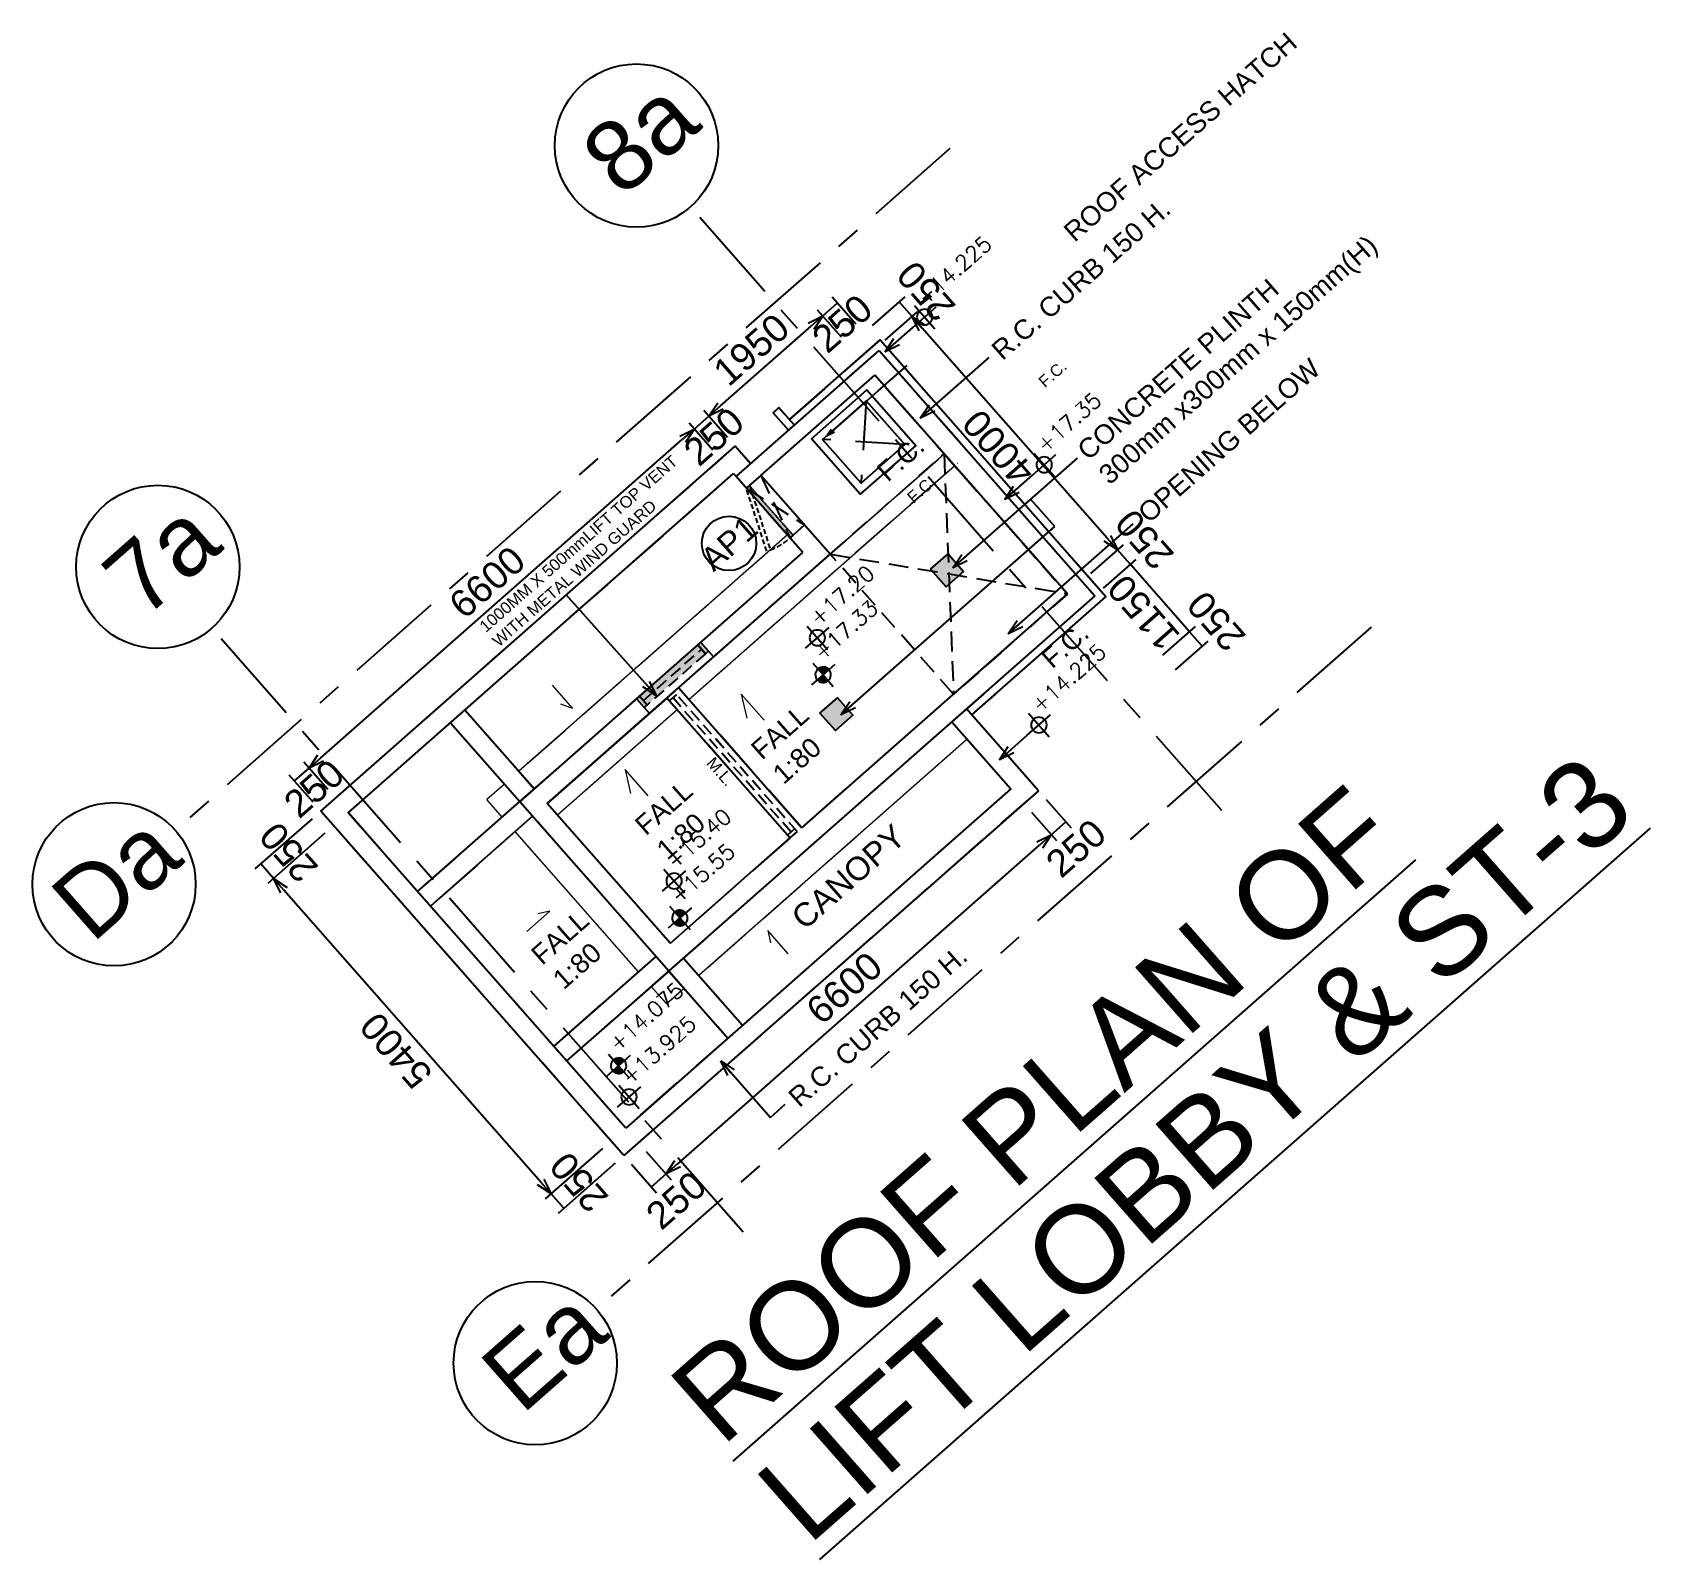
# Model space of a CAD drawing. Header units: millimetres. Extents: x 832728086 to 834530684, y 817551485 to 818349469.
# Drawn here: x 834469758 to 834490569, y 817827771 to 817847405 of the extents above; entities that cross this region are included whole.
import ezdxf
from ezdxf.enums import TextEntityAlignment as Align

# ---------------------------------------------------------------- set-up
doc = ezdxf.new("R2010")
doc.units = ezdxf.units.MM
doc.header["$LTSCALE"] = 100
for name, pattern in [('3B50A-DLN-ARC-DWG-1004-P00-LRXX$0$Hidden', [9.525, 6.35, -3.175]), ('Grid Line', [22.225, 12.7, -3.175, 3.175, -3.175]), ('Hidden', [9.525, 6.35, -3.175]), ('HIDDENX2', [19.05, 12.7, -6.35])]:
    doc.linetypes.add(name, pattern=pattern)
for name, color, linetype in [('+C-118', 118, 'Continuous'), ('+C-160', 160, 'Hidden'), ('+C-201', 201, 'Continuous'), ('3B50A-DLN-ARC-DWG-1004-P00-LRXX$0$DLN030_1', 1, 'Continuous'), ('3B50A-DLN-ARC-DWG-1004-P00-LRXX$0$DLN040__', 7, 'Continuous'), ('3B50A-DLN-ARC-DWG-1004-P00-LRXX$0$DLN375__TRAP DOOR', 4, 'Continuous'), ('DLN020__', 6, 'Continuous'), ('DLN030_2', 1, 'Continuous'), ('DLN0401_', 7, 'Continuous'), ('DLN040__', 7, 'Continuous'), ('DLN051__', 7, 'Continuous'), ('DLN220__', 7, 'Continuous'), ('DLN370__', 7, 'Continuous'), ('DLN410__', 6, 'Continuous'), ('DLN640__', 2, 'Continuous'), ('LEVEL', 7, 'Continuous')]:
    doc.layers.add(name, color=color, linetype=linetype)
doc.layers.add('I-WALL', color=7, linetype='Continuous', lineweight=9)
doc.styles.add('3B50A-DLN-ARC-DWG-1004-P00-LRXX$0$Standard', font='swiss.ttf')
doc.styles.add('3B50A-DLN-ARC-DWG-1004-P00-LRXX$0$Swis721tBT', font='swissl.ttf')
doc.styles.add('romans', font='romans.shx')
doc.styles.get("Standard").update_dxf_attribs({"font": 'swiss.ttf'})
doc.styles.add('Swis721tBT', font='swissl.ttf')
doc.dimstyles.new('3B50A-DLN-ARC-DWG-1004-P00-LRXX$0$INTDIM', dxfattribs={"dimtxt": 200, "dimasz": 125, "dimexe": 100, "dimexo": 150, "dimgap": 80, "dimtad": 1, "dimdec": 0, "dimzin": 9, "dimdsep": 46, "dimtxsty": '3B50A-DLN-ARC-DWG-1004-P00-LRXX$0$Swis721tBT', "dimblk": '3B50A-DLN-ARC-DWG-1004-P00-LRXX$0$_Open30', "dimcen": -125, "dimclrd": 256, "dimclre": 256, "dimclrt": 2, "dimaunit": 1, "dimadec": 1, "dimazin": 0, "dimtfac": 0.444444, "dimtdec": 0, "dimtix": 1, "dimtmove": 2, "dimatfit": 3, "dimldrblk": '3B50A-DLN-ARC-DWG-1004-P00-LRXX$0$_Open30', "dimfxl": 0, "dimtolj": 1, "dimlwd": -1, "dimlwe": -1, "dimarcsym": 0})
doc.dimstyles.new('INTDIM', dxfattribs={"dimtxt": 200, "dimasz": 125, "dimexe": 100, "dimexo": 150, "dimgap": 80, "dimtad": 1, "dimdec": 0, "dimzin": 9, "dimdsep": 46, "dimtxsty": 'Swis721tBT', "dimblk": 'OPEN30', "dimcen": -125, "dimclrd": 256, "dimclre": 256, "dimclrt": 2, "dimaunit": 1, "dimadec": 1, "dimazin": 0, "dimtfac": 0.444444, "dimtdec": 0, "dimtix": 1, "dimtmove": 2, "dimatfit": 3, "dimldrblk": 'OPEN30', "dimfxl": 0, "dimtolj": 1, "dimlwd": -1, "dimlwe": -1, "dimarcsym": 0})
doc.dimstyles.new('INTDIM350', dxfattribs={"dimtxt": 350, "dimasz": 200, "dimexe": 100, "dimexo": 150, "dimgap": 100, "dimtad": 1, "dimdec": 0, "dimzin": 9, "dimdsep": 46, "dimtxsty": 'Swis721tBT', "dimblk": 'OPEN30', "dimcen": -125, "dimclrd": 256, "dimclre": 256, "dimclrt": 2, "dimaunit": 1, "dimadec": 1, "dimazin": 0, "dimtfac": 0.444444, "dimtdec": 0, "dimtix": 1, "dimtmove": 2, "dimatfit": 3, "dimldrblk": 'OPEN30', "dimfxl": 0, "dimtolj": 1, "dimlwd": -1, "dimlwe": -1, "dimarcsym": 0})

# ---------------------------------------------------------------- blocks, each defined once
blk = doc.blocks.new('_Open30')
at = {"color": 0, "linetype": 'ByBlock', "lineweight": -2}
for p, q in [((-1, 0.27), (0, 0)), ((0, 0), (-1, -0.27)), ((0, 0), (-1, 0))]:
    blk.add_line(p, q, dxfattribs=at)
blk = doc.blocks.new('*D44')
at = {"layer": 'Defpoints', "color": 0}
for p in [(834484639, 817839700), (834484182, 817839298), (834484347, 817839110)]:
    blk.add_point(p, dxfattribs=at)
at = {"layer": 'DLN030_2', "linetype": 'Continuous'}
for p, q in [((834484294, 817839397), (834484714, 817839766)), ((834484804, 817839512), (834484639, 817839700)), ((834484460, 817839209), (834484879, 817839578))]:
    blk.add_line(p, q, dxfattribs=at)
at = {"layer": 'DLN030_2', "color": 2, "insert": (834484983, 817839836), "char_height": 350, "attachment_point": 5, "rotation": 131.3502, "style": 'Swis721tBT'}
blk.add_mtext('\\A1;250', dxfattribs=at)
blk = doc.blocks.new('*D45')
at = {"layer": 'Defpoints', "color": 0}
for p in [(834483879, 817840563), (834483422, 817840161), (834484182, 817839298)]:
    blk.add_point(p, dxfattribs=at)
at = {"layer": 'DLN030_2', "linetype": 'Continuous'}
for p, q in [((834483535, 817840260), (834483954, 817840629)), ((834484639, 817839700), (834483879, 817840563)), ((834484294, 817839397), (834484714, 817839766))]:
    blk.add_line(p, q, dxfattribs=at)
at = {"layer": 'DLN030_2', "color": 2, "insert": (834484049, 817839946), "char_height": 350, "attachment_point": 5, "rotation": 131.3502, "style": 'Swis721tBT'}
blk.add_mtext('\\A1;1150', dxfattribs=at)
blk = doc.blocks.new('*D46')
at = {"layer": 'Defpoints', "color": 0}
for p in [(834483714, 817840751), (834483257, 817840349), (834483422, 817840161)]:
    blk.add_point(p, dxfattribs=at)
at = {"layer": 'DLN030_2', "linetype": 'Continuous'}
for p, q in [((834483370, 817840448), (834483789, 817840817)), ((834483879, 817840563), (834483714, 817840751)), ((834483535, 817840260), (834483954, 817840629))]:
    blk.add_line(p, q, dxfattribs=at)
at = {"layer": 'DLN030_2', "color": 2, "insert": (834484059, 817840887), "char_height": 350, "attachment_point": 5, "rotation": 131.3502, "style": 'Swis721tBT'}
blk.add_mtext('\\A1;250', dxfattribs=at)
blk = doc.blocks.new('*D47')
at = {"layer": 'Defpoints', "color": 0}
for p in [(834481071, 817843753), (834480614, 817843351), (834483257, 817840349)]:
    blk.add_point(p, dxfattribs=at)
at = {"layer": 'DLN030_2', "linetype": 'Continuous'}
for p, q in [((834480727, 817843450), (834481146, 817843819)), ((834483582, 817840901), (834481203, 817843603)), ((834483370, 817840448), (834483789, 817840817))]:
    blk.add_line(p, q, dxfattribs=at)
at = {"layer": 'DLN030_2', "xscale": 200, "yscale": 200, "zscale": 200}
for p, rotation in [((834481071, 817843753), 131.3501958279957), ((834483714, 817840751), 311.3501958279957)]:
    blk.add_blockref('_Open30', p, dxfattribs=dict(at, rotation=rotation))
at = {"layer": 'DLN030_2', "color": 2, "insert": (834482182, 817842067), "char_height": 350, "attachment_point": 5, "rotation": 131.3502, "style": 'Swis721tBT'}
blk.add_mtext('\\A1;4000', dxfattribs=at)
blk = doc.blocks.new('*D48')
at = {"layer": 'Defpoints', "color": 0}
for p in [(834480906, 817843941), (834480449, 817843539), (834480614, 817843351)]:
    blk.add_point(p, dxfattribs=at)
at = {"layer": 'DLN030_2', "linetype": 'Continuous'}
for p, q in [((834480562, 817843638), (834480981, 817844007)), ((834480727, 817843450), (834481146, 817843819)), ((834481071, 817843753), (834480906, 817843941))]:
    blk.add_line(p, q, dxfattribs=at)
at = {"layer": 'DLN030_2', "color": 2, "insert": (834481251, 817844078), "char_height": 350, "attachment_point": 5, "rotation": 131.3502, "style": 'Swis721tBT'}
blk.add_mtext('\\A1;250', dxfattribs=at)
blk = doc.blocks.new('*D49')
at = {"layer": 'Defpoints', "color": 0}
for p in [(834473316, 817837946), (834473655, 817837560), (834473468, 817837395)]:
    blk.add_point(p, dxfattribs=at)
at = {"layer": 'DLN030_2', "linetype": 'Continuous'}
for p, q in [((834473556, 817837673), (834473250, 817838021)), ((834473369, 817837507), (834473062, 817837856)), ((834473128, 817837781), (834473316, 817837946))]:
    blk.add_line(p, q, dxfattribs=at)
at = {"layer": 'DLN030_2', "color": 2, "insert": (834473381, 817837683), "char_height": 350, "attachment_point": 5, "rotation": 41.3502, "style": 'Swis721tBT'}
blk.add_mtext('\\A1;250', dxfattribs=at)
blk = doc.blocks.new('*D50')
at = {"layer": 'Defpoints', "color": 0}
for p in [(834478270, 817842306), (834478610, 817841920), (834473655, 817837560)]:
    blk.add_point(p, dxfattribs=at)
at = {"layer": 'DLN030_2', "linetype": 'Continuous'}
for p, q in [((834478511, 817842033), (834478204, 817842381)), ((834473466, 817838078), (834478120, 817842174)), ((834473556, 817837673), (834473250, 817838021))]:
    blk.add_line(p, q, dxfattribs=at)
at = {"layer": 'DLN030_2', "xscale": 200, "yscale": 200, "zscale": 200}
for p, rotation in [((834478270, 817842306), 41.35019582799569), ((834473316, 817837946), 221.3501958279957)]:
    blk.add_blockref('_Open30', p, dxfattribs=dict(at, rotation=rotation))
at = {"layer": 'DLN030_2', "color": 2, "insert": (834475608, 817840336), "char_height": 350, "attachment_point": 5, "rotation": 41.3502, "style": 'Swis721tBT'}
blk.add_mtext('\\A1;6600', dxfattribs=at)
blk = doc.blocks.new('*D51')
at = {"layer": 'Defpoints', "color": 0}
for p in [(834478458, 817842471), (834478798, 817842085), (834478610, 817841920)]:
    blk.add_point(p, dxfattribs=at)
at = {"layer": 'DLN030_2', "linetype": 'Continuous'}
for p, q in [((834478699, 817842198), (834478392, 817842546)), ((834478511, 817842033), (834478204, 817842381)), ((834478270, 817842306), (834478458, 817842471))]:
    blk.add_line(p, q, dxfattribs=at)
at = {"layer": 'DLN030_2', "color": 2, "insert": (834478523, 817842209), "char_height": 350, "attachment_point": 5, "rotation": 41.3502, "style": 'Swis721tBT'}
blk.add_mtext('\\A1;250', dxfattribs=at)
blk = doc.blocks.new('*D52')
at = {"layer": 'Defpoints', "color": 0}
for p in [(834479922, 817843760), (834480261, 817843374), (834478798, 817842085)]:
    blk.add_point(p, dxfattribs=at)
at = {"layer": 'DLN030_2', "linetype": 'Continuous'}
for p, q in [((834480162, 817843486), (834479856, 817843835)), ((834478608, 817842603), (834479772, 817843627)), ((834478699, 817842198), (834478392, 817842546))]:
    blk.add_line(p, q, dxfattribs=at)
at = {"layer": 'DLN030_2', "xscale": 200, "yscale": 200, "zscale": 200}
for p, rotation in [((834479922, 817843760), 41.35019582799569), ((834478458, 817842471), 221.3501958279957)]:
    blk.add_blockref('_Open30', p, dxfattribs=dict(at, rotation=rotation))
at = {"layer": 'DLN030_2', "color": 2, "insert": (834479005, 817843326), "char_height": 350, "attachment_point": 5, "rotation": 41.3502, "style": 'Swis721tBT'}
blk.add_mtext('\\A1;1950', dxfattribs=at)
blk = doc.blocks.new('*D53')
at = {"layer": 'Defpoints', "color": 0}
for p in [(834480110, 817843925), (834480449, 817843539), (834480261, 817843374)]:
    blk.add_point(p, dxfattribs=at)
at = {"layer": 'DLN030_2', "linetype": 'Continuous'}
for p, q in [((834480162, 817843486), (834479856, 817843835)), ((834479922, 817843760), (834480110, 817843925)), ((834480350, 817843652), (834480044, 817844000))]:
    blk.add_line(p, q, dxfattribs=at)
at = {"layer": 'DLN030_2', "color": 2, "insert": (834480174, 817843662), "char_height": 350, "attachment_point": 5, "rotation": 41.3502, "style": 'Swis721tBT'}
blk.add_mtext('\\A1;250', dxfattribs=at)
blk = doc.blocks.new('*D54')
at = {"layer": 'Defpoints', "color": 0}
for p in [(834477201, 817833153), (834477366, 817832966), (834476429, 817832474)]:
    blk.add_point(p, dxfattribs=at)
at = {"layer": 'DLN030_2', "linetype": 'Continuous'}
for p, q in [((834477088, 817833054), (834476354, 817832408)), ((834477253, 817832867), (834476519, 817832221)), ((834476594, 817832287), (834476429, 817832474))]:
    blk.add_line(p, q, dxfattribs=at)
at = {"layer": 'DLN030_2', "color": 2, "insert": (834476787, 817832623), "char_height": 350, "attachment_point": 5, "rotation": 131.3502, "style": 'Swis721tBT'}
blk.add_mtext('\\A1;250', dxfattribs=at)
blk = doc.blocks.new('*D55')
at = {"layer": 'Defpoints', "color": 0}
for p in [(834473633, 817837207), (834472861, 817836528), (834477201, 817833153)]:
    blk.add_point(p, dxfattribs=at)
at = {"layer": 'DLN030_2', "linetype": 'Continuous'}
for p, q in [((834473520, 817837108), (834472786, 817836462)), ((834476297, 817832624), (834472993, 817836378)), ((834477088, 817833054), (834476354, 817832408))]:
    blk.add_line(p, q, dxfattribs=at)
at = {"layer": 'DLN030_2', "xscale": 200, "yscale": 200, "zscale": 200}
for p, rotation in [((834472861, 817836528), 131.3501958279957), ((834476429, 817832474), 311.3501958279957)]:
    blk.add_blockref('_Open30', p, dxfattribs=dict(at, rotation=rotation))
at = {"layer": 'DLN030_2', "color": 2, "insert": (834474435, 817834316), "char_height": 350, "attachment_point": 5, "rotation": 131.3502, "style": 'Swis721tBT'}
blk.add_mtext('\\A1;5400', dxfattribs=at)
blk = doc.blocks.new('*D56')
at = {"layer": 'Defpoints', "color": 0}
for p in [(834473468, 817837395), (834473633, 817837207), (834472696, 817836716)]:
    blk.add_point(p, dxfattribs=at)
at = {"layer": 'DLN030_2', "linetype": 'Continuous'}
for p, q in [((834473355, 817837296), (834472621, 817836650)), ((834473520, 817837108), (834472786, 817836462)), ((834472861, 817836528), (834472696, 817836716))]:
    blk.add_line(p, q, dxfattribs=at)
at = {"layer": 'DLN030_2', "color": 2, "insert": (834473054, 817836864), "char_height": 350, "attachment_point": 5, "rotation": 131.3502, "style": 'Swis721tBT'}
blk.add_mtext('\\A1;250', dxfattribs=at)
blk = doc.blocks.new('*D57')
at = {"layer": 'Defpoints', "color": 0}
for p in [(834477553, 817833131), (834477366, 817832966), (834477907, 817832729)]:
    blk.add_point(p, dxfattribs=at)
at = {"layer": 'DLN030_2', "linetype": 'Continuous'}
for p, q in [((834477652, 817833018), (834477973, 817832654)), ((834477465, 817832853), (834477786, 817832488)), ((834477720, 817832564), (834477907, 817832729))]:
    blk.add_line(p, q, dxfattribs=at)
at = {"layer": 'DLN030_2', "color": 2, "insert": (834478038, 817832391), "char_height": 350, "attachment_point": 5, "rotation": 41.3502, "style": 'Swis721tBT'}
blk.add_mtext('\\A1;250', dxfattribs=at)
blk = doc.blocks.new('*D58')
at = {"layer": 'Defpoints', "color": 0}
for p in [(834482508, 817837491), (834482862, 817837089), (834477553, 817833131)]:
    blk.add_point(p, dxfattribs=at)
at = {"layer": 'DLN030_2', "linetype": 'Continuous'}
for p, q in [((834482607, 817837379), (834482928, 817837014)), ((834478058, 817832861), (834482712, 817836957)), ((834477652, 817833018), (834477973, 817832654))]:
    blk.add_line(p, q, dxfattribs=at)
at = {"layer": 'DLN030_2', "xscale": 200, "yscale": 200, "zscale": 200}
for p, rotation in [((834482862, 817837089), 41.35019582799569), ((834477907, 817832729), 221.3501958279957)]:
    blk.add_blockref('_Open30', p, dxfattribs=dict(at, rotation=rotation))
at = {"layer": 'DLN030_2', "color": 2, "insert": (834480200, 817835119), "char_height": 350, "attachment_point": 5, "rotation": 41.3502, "style": 'Swis721tBT'}
blk.add_mtext('\\A1;6600', dxfattribs=at)
blk = doc.blocks.new('*D59')
at = {"layer": 'Defpoints', "color": 0}
for p in [(834482696, 817837656), (834482508, 817837491), (834483050, 817837254)]:
    blk.add_point(p, dxfattribs=at)
at = {"layer": 'DLN030_2', "linetype": 'Continuous'}
for p, q in [((834482607, 817837379), (834482928, 817837014)), ((834482795, 817837544), (834483116, 817837179)), ((834482862, 817837089), (834483050, 817837254))]:
    blk.add_line(p, q, dxfattribs=at)
at = {"layer": 'DLN030_2', "color": 2, "insert": (834483180, 817836916), "char_height": 350, "attachment_point": 5, "rotation": 41.3502, "style": 'Swis721tBT'}
blk.add_mtext('\\A1;250', dxfattribs=at)
blk = doc.blocks.new('ELEX')
at = {"layer": 'LEVEL'}
for p, q in [((0.5, 0), (-0.5, 0)), ((0, 0.5), (0, -0.5))]:
    blk.add_line(p, q, dxfattribs=at)
blk.add_circle((0, 0), 0.25, dxfattribs=at)
at = {"layer": 'LEVEL', "style": 'romans'}
blk.add_attdef('ELEX', (0.257, 0.354), '', height=0.5, dxfattribs=at)
blk = doc.blocks.new('*X5')
at = {"color": 0}
for p, q in [((45956, 42700), (46156, 42700)), ((45956, 42694), (46156, 42694)), ((45957, 42688), (46156, 42688)), ((45957, 42681), (46156, 42681)), ((45958, 42675), (46156, 42675)), ((45959, 42669), (46156, 42669)), ((45960, 42662), (46156, 42662)), ((45962, 42656), (46156, 42656)), ((45964, 42650), (46156, 42650)), ((45965, 42644), (46156, 42644)), ((45968, 42638), (46156, 42638)), ((45970, 42631), (46156, 42631)), ((45973, 42625), (46156, 42625)), ((45975, 42619), (46156, 42619)), ((45978, 42612), (46156, 42612)), ((45982, 42606), (46156, 42606)), ((45986, 42600), (46156, 42600)), ((45990, 42594), (46156, 42594)), ((45994, 42588), (46156, 42588)), ((45999, 42581), (46156, 42581)), ((46004, 42575), (46156, 42575)), ((46009, 42569), (46156, 42569)), ((46015, 42562), (46156, 42562)), ((46022, 42556), (46156, 42556)), ((46029, 42550), (46156, 42550)), ((46037, 42544), (46156, 42544)), ((46047, 42538), (46156, 42538)), ((46057, 42531), (46156, 42531)), ((46069, 42525), (46156, 42525)), ((46083, 42519), (46156, 42519)), ((46102, 42512), (46156, 42512)), ((46133, 42506), (46156, 42506))]:
    blk.add_line(p, q, dxfattribs=at)
blk = doc.blocks.new('*X4')
at = {"color": 0}
for p, q in [((46156, 42900), (46200, 42900)), ((46156, 42894), (46222, 42894)), ((46156, 42888), (46238, 42888)), ((46156, 42881), (46250, 42881)), ((46156, 42875), (46261, 42875)), ((46156, 42869), (46271, 42869)), ((46156, 42862), (46279, 42862)), ((46156, 42856), (46287, 42856)), ((46156, 42850), (46294, 42850)), ((46156, 42844), (46300, 42844)), ((46156, 42838), (46306, 42838)), ((46156, 42831), (46311, 42831)), ((46156, 42825), (46316, 42825)), ((46156, 42819), (46320, 42819)), ((46156, 42812), (46324, 42812)), ((46156, 42806), (46328, 42806)), ((46156, 42800), (46332, 42800)), ((46156, 42794), (46335, 42794)), ((46156, 42788), (46338, 42788)), ((46156, 42781), (46341, 42781)), ((46156, 42775), (46343, 42775)), ((46156, 42769), (46345, 42769)), ((46156, 42762), (46347, 42762)), ((46156, 42756), (46349, 42756)), ((46156, 42750), (46351, 42750)), ((46156, 42744), (46352, 42744)), ((46156, 42738), (46353, 42738)), ((46156, 42731), (46354, 42731)), ((46156, 42725), (46355, 42725)), ((46156, 42719), (46355, 42719)), ((46156, 42712), (46356, 42712)), ((46156, 42706), (46356, 42706))]:
    blk.add_line(p, q, dxfattribs=at)
blk = doc.blocks.new('ELFIN')
at = {"layer": 'LEVEL'}
for p, q in [((0, 0), (-0.5, 0)), ((0, 0.5), (0, 0)), ((0, 0), (0, -0.5)), ((0.5, 0), (0, 0))]:
    blk.add_line(p, q, dxfattribs=at)
for start, end in [(90, 180), (180, 270), (0, 90), (270, 0)]:
    blk.add_arc((0, 0), 0.25, start, end, dxfattribs=at)
at = {"layer": 'LEVEL', "xscale": 0.00125, "yscale": 0.00125, "zscale": 0.00125}
for name in ['*X4', '*X5']:
    blk.add_blockref(name, (-57.695, -53.381), dxfattribs=at)
at = {"layer": 'LEVEL', "style": 'romans'}
blk.add_attdef('ELFIN', (0.254, 0.347), '', height=0.5, dxfattribs=at)
blk = doc.blocks.new('A$C178964A3')
at = {"layer": '+C-160', "linetype": 'Hidden'}
for p, q in [((15256, -13263), (14091, -14288)), ((15244, -13401), (18019, -16554)), ((17661, -16526), (15187, -13718)), ((13881, -14201), (13956, -14135)), ((14155, -14360), (13956, -14135)), ((14080, -14426), (13881, -14201)), ((13592, -14855), (13394, -14630)), ((8417, -19343), (13372, -14983)), ((13372, -14983), (13405, -15020)), ((14264, -15996), (13405, -15020)), ((14615, -16019), (13723, -15006)), ((10623, -19200), (14264, -15996)), ((10976, -19223), (14616, -16019)), ((12665, -17736), (14615, -16019)), ((17853, -16367), (17853, -16367)), ((17887, -16404), (17887, -16404)), ((18019, -16554), (12538, -21377)), ((17664, -16529), (14248, -19535)), ((17831, -16719), (17831, -16720)), ((17869, -16686), (17869, -16687)), ((12515, -17869), (10976, -19223)), ((14098, -19667), (12515, -17869)), ((14248, -19535), (12665, -17736)), ((9918, -18022), (10810, -19035)), ((17292, -19059), (16367, -18008)), ((9731, -18187), (10623, -19200)), ((16180, -18173), (16939, -19037)), ((17292, -19059), (11962, -23750)), ((16939, -19037), (11985, -23397)), ((11962, -23750), (8065, -19321)), ((11985, -23397), (8417, -19343)), ((9309, -20356), (10623, -19200)), ((12539, -21377), (10623, -19200)), ((12539, -21377), (10623, -19200)), ((12561, -21025), (10976, -19223)), ((10788, -19388), (9474, -20544)), ((14098, -19667), (12559, -21022)), ((12373, -21189), (11060, -22346)), ((12726, -21212), (13486, -22075)), ((12539, -21377), (11225, -22534)), ((12406, -21227), (12406, -21227)), ((12539, -21377), (13298, -22240))]:
    blk.add_line(p, q, dxfattribs=at)
at = {"layer": '+C-160', "color": 8, "linetype": 'Hidden', "lineweight": 0}
for p, q in [((12664, -17736), (16080, -14731)), ((16118, -14697), (16118, -14697)), ((12797, -17886), (16212, -14881)), ((16250, -14847), (16250, -14847)), ((14065, -15771), (10612, -18810)), ((12647, -18019), (11108, -19373)), ((16377, -18398), (12924, -21437)), ((10425, -18975), (10200, -19173)), ((10397, -19398), (10200, -19173)), ((12148, -21388), (10563, -19586)), ((12512, -21800), (12314, -21576)), ((12737, -21602), (12512, -21800))]:
    blk.add_line(p, q, dxfattribs=at)
at = {"layer": '+C-160', "linetype": 'Hidden', "ltscale": 0.25}
for p, q in [((12515, -17869), (12608, -17787)), ((12548, -17906), (12641, -17824)), ((14111, -19589), (12594, -17866)), ((14191, -19586), (12608, -17787)), ((14159, -19547), (14065, -19630)), ((14191, -19586), (14098, -19667))]:
    blk.add_line(p, q, dxfattribs=at)
at = {"layer": '+C-160', "linetype": 'Hidden'}
for points in [[(15256, -13263), (18160, -16563), (16433, -18083)], [(13405, -15020), (15244, -13401)], [(13724, -15007), (15187, -13718)], [(15376, -13552), (15376, -13551)], [(15409, -13589), (15409, -13589)], [(8065, -19321), (13394, -14630)]]:
    blk.add_lwpolyline(points, dxfattribs=at)
blk = doc.blocks.new('3B50A-DLN-ARC-DWG-1004-P00-LRXX$0$_Open30')
at = {"color": 0, "linetype": 'ByBlock', "lineweight": -2}
for p, q in [((-1, 0.27), (0, 0)), ((0, 0), (-1, -0.27)), ((0, 0), (-1, 0))]:
    blk.add_line(p, q, dxfattribs=at)

msp = doc.modelspace()

# ---------------------------------------------------------------- hatches: boundary and pattern name
at = {"layer": '+C-118', "ltscale": 5}
h = msp.add_hatch(color=256, dxfattribs=at)
h.dxf.hatch_style = 1
h.paths.add_polyline_path([(834481309.9292, 817840502.3329), (834481535.4503, 817840700.1718), (834481733.2892, 817840474.6507), (834481507.7681, 817840276.8118)])
h.paths.add_polyline_path([(834479887.0437, 817838653.5774), (834480112.5648, 817838851.4163), (834480310.4037, 817838625.8952), (834480084.8826, 817838428.0563)])
at = {"layer": '+C-201', "ltscale": 5}
h = msp.add_hatch(color=256, dxfattribs=at)
h.dxf.hatch_style = 1
h.paths.add_polyline_path([(834477527.4858, 817838836.6233), (834478353.1905, 817839563.4051), (834478452.2982, 817839450.8072), (834477626.5937, 817838724.0257)])
h.paths.add_polyline_path([(834478977.3281, 817841578.6676), (834479539.2685, 817840940.3209), (834479501.7753, 817840907.2412), (834478939.806, 817841545.5709)])
h = msp.add_hatch(color=256, dxfattribs=at)
h.dxf.hatch_style = 1
h.paths.add_polyline_path([(834478977.3607, 817841578.6306), (834478939.806, 817841545.5709), (834479501.7753, 817840907.2412), (834479539.2685, 817840940.3209)])

# ---------------------------------------------------------------- linework, layer by layer
at = {"layer": '3B50A-DLN-ARC-DWG-1004-P00-LRXX$0$DLN375__TRAP DOOR', "linetype": '3B50A-DLN-ARC-DWG-1004-P00-LRXX$0$Hidden'}
for p, q in [((834480482.0066, 817842667.9025), (834480414.487, 817841609.3936)), ((834480977.5013, 817842104.8883), (834479918.9923, 817842172.4078))]:
    msp.add_line(p, q, dxfattribs=at)
at = {"layer": '3B50A-DLN-ARC-DWG-1004-P00-LRXX$0$DLN375__TRAP DOOR'}
for points in [[(834479777.8578, 817842181.4105), (834480491.0092, 817842809.0371), (834481118.6358, 817842095.8857), (834480405.4844, 817841468.2591)], [(834479918.9923, 817842172.4078), (834480482.0066, 817842667.9025), (834480977.5013, 817842104.8883), (834480414.487, 817841609.3936)]]:
    msp.add_lwpolyline(points, close=True, dxfattribs=at)
at = {"layer": 'DLN020__', "linetype": 'Grid Line'}
for p, q in [((834481557.1179, 817845912.7422), (834471596.4804, 817837146.6351)), ((834485052.7994, 817837399.7985), (834478221.7641, 817845161.6779)), ((834478897.1772, 817831982.3899), (834472066.1419, 817839744.2694)), ((834486974.5265, 817839757.12), (834477013.889, 817830991.0129))]:
    msp.add_line(p, q, dxfattribs=at)
at = {"layer": 'DLN020__', "linetype": 'Continuous'}
for centre in [(834477528.0715, 817845949.8979), (834471372.4493, 817840532.4893), (834470808.2605, 817836452.9425), (834476225.6691, 817830297.3204)]:
    msp.add_circle(centre, 1050, dxfattribs=at)
at = {"layer": 'DLN0401_', "color": 1}
msp.add_line((834482905.9683, 817841050.8863), (834482597.1921, 817841401.7386), dxfattribs=at)
at = {"layer": 'DLN0401_', "color": 0}
msp.add_circle((834478717.0345, 817840835.1792, 0.0703), 350, dxfattribs=at)
at = {"layer": 'DLN220__', "color": 4, "linetype": 'HIDDENX2', "ltscale": 0.2}
for p, q in [((834481483.8597, 817841985.3985), (834481605.3417, 817838895.6257, 0.0216)), ((834479126.4337, 817841709.9091), (834478939.796, 817841545.6322)), ((834478939.796, 817841545.6322), (834479688.9291, 817841072.3639)), ((834479125.5103, 817841709.0963), (834479501.7341, 817840907.2049)), ((834479501.7341, 817840907.2049), (834479688.9291, 817841072.3639)), ((834480019.3796, 817840697.4629, -0.0216), (834483063.8638, 817840190.3362))]:
    msp.add_line(p, q, dxfattribs=at)
at = {"layer": 'DLN220__', "color": 4, "linetype": 'HIDDENX2', "ltscale": 0.2, "elevation": 0.0216}
msp.add_lwpolyline([(834480019.9205, 817840696.8481), (834481483.8596, 817841985.4014), (834483069.2808, 817840184.1791), (834481605.3417, 817838895.6257)], close=True, dxfattribs=at)
at = {"layer": 'DLN370__'}
for p, q in [((834480647.0761, 817843313.9867), (834483422.2707, 817840161.0742)), ((834483064.0481, 817840189.7036), (834480590.6822, 817842997.9062)), ((834478995.6014, 817841860.5647), (834478797.4854, 817842085.6523)), ((834473820.85, 817837372.1803), (834478775.3242, 817841732.4541)), ((834478775.3242, 817841732.4541), (834478807.9377, 817841695.4087)), ((834479667.0319, 817840719.2476), (834478807.9377, 817841695.4087)), ((834480018.5711, 817840696.1523), (834479126.7182, 817841709.536)), ((834476026.2152, 817837515.0273), (834479667.0412, 817840719.2255)), ((834476379.0515, 817837492.5208), (834480019.8768, 817840696.7198)), ((834478067.9498, 817838979.3777), (834480018.6123, 817840696.1055)), ((834483256.8999, 817840348.9792), (834483256.8877, 817840348.9685)), ((834483289.9329, 817840311.445), (834483289.9231, 817840311.4364)), ((834483422.0649, 817840161.308), (834477941.8776, 817835338.3234)), ((834483067.0104, 817840186.3377), (834479651.2253, 817837180.1853)), ((834483234.3937, 817839996.1429), (834483234.6102, 817839995.8969)), ((834483271.928, 817840029.1759), (834483272.1423, 817840028.9323)), ((834478353.1918, 817839563.4035), (834478518.3655, 817839375.7478)), ((834477918.321, 817838846.6682), (834476379.3146, 817837492.2218)), ((834477527.4858, 817838836.6233), (834477692.6607, 817838648.9663)), ((834479501.0883, 817837048.0532), (834477918.321, 817838846.6682)), ((834479651.2253, 817837180.1853), (834478067.9166, 817838979.4154)), ((834475321.7431, 817838693.9), (834476213.8837, 817837680.1895)), ((834482695.5413, 817837656.4512), (834481770.6366, 817838707.3898)), ((834475134.0717, 817838528.735), (834476025.9641, 817837515.3126)), ((834481582.9634, 817838542.2232), (834482342.7036, 817837678.9594)), ((834482695.5413, 817837656.4512), (834477365.6721, 817832965.7672)), ((834482342.7036, 817837678.9594), (834477388.178, 817833318.6057)), ((834477365.6726, 817832965.7676), (834473468.0046, 817837394.6866)), ((834477388.178, 817833318.6057), (834473820.85, 817837372.1803)), ((834474712.263, 817836359.155), (834476025.9641, 817837515.3126)), ((834477942.128, 817835338.039), (834476026.2152, 817837515.0273)), ((834477942.145, 817835338.0281), (834476026.2152, 817837515.0273)), ((834477964.9011, 817835690.5793), (834476379.3146, 817837492.2218)), ((834476191.1275, 817837327.6384), (834474877.4583, 817836171.5504)), ((834479501.0883, 817837048.0532), (834477962.1642, 817835693.6822)), ((834477776.7111, 817835525.9934), (834476463.0116, 817834369.8387)), ((834477809.7496, 817835488.464), (834477809.7456, 817835488.4604)), ((834478129.8105, 817835503.188), (834478889.3062, 817834640.1988)), ((834477942.1392, 817835338.023), (834476628.4358, 817834181.905)), ((834477942.1392, 817835338.023), (834478701.6348, 817834475.0338))]:
    msp.add_line(p, q, dxfattribs=at)
at = {"layer": 'DLN370__', "color": 8, "lineweight": 0}
for p, q in [((834478067.8829, 817838979.3858), (834481482.9232, 817841984.8763)), ((834481521.0026, 817842018.389), (834481521.3352, 817842018.6817)), ((834478200.2003, 817838829.0378), (834481615.1155, 817841834.7882)), ((834481653.1311, 817841868.2488), (834481653.4763, 817841868.5527)), ((834479468.8484, 817840944.4348), (834476015.6864, 817837905.3947)), ((834478050.0902, 817838696.9291), (834476511.091, 817837342.4893)), ((834481780.899, 817838317.3199), (834478327.7434, 817835278.2836)), ((834475828.0173, 817837740.2319), (834475602.9574, 817837542.1624)), ((834475800.9039, 817837317.2424), (834475602.9574, 817837542.1624)), ((834477551.6527, 817835327.925), (834475966.0661, 817837129.5742)), ((834477915.0135, 817834915.0503), (834477717.0773, 817835139.9585)), ((834478140.072, 817835113.1187), (834477914.9653, 817834915.0078))]:
    msp.add_line(p, q, dxfattribs=at)
at = {"layer": 'DLN370__'}
for points in [[(834478807.9317, 817841695.4034), (834480647.2976, 817843314.1816)], [(834479127.2326, 817841708.9515), (834480590.6822, 817842997.9062)], [(834480779.2329, 817843163.8714), (834480779.4294, 817843164.0444)], [(834480812.2683, 817843126.3393), (834480812.4624, 817843126.5101)], [(834473468.0046, 817837394.6866), (834478797.4854, 817842085.6523)]]:
    msp.add_lwpolyline(points, dxfattribs=at)
for points in [[(834481309.9292, 817840502.3329), (834481535.4503, 817840700.1718), (834481733.2892, 817840474.6507), (834481507.7681, 817840276.8118)], [(834479887.0437, 817838653.5774), (834480112.5648, 817838851.4163), (834480310.4037, 817838625.8952), (834480084.8826, 817838428.0563)]]:
    msp.add_lwpolyline(points, close=True, dxfattribs=at)
at = {"layer": 'DLN410__', "linetype": 'Hidden', "ltscale": 0.1}
for p, q in [((834479201.7066, 817840736.6674), (834478939.7832, 817841545.6414)), ((834478987.3521, 817841561.0429), (834479249.3164, 817840751.9423))]:
    msp.add_line(p, q, dxfattribs=at)
at = {"layer": 'DLN410__', "linetype": 'Hidden', "ltscale": 0.01}
for p, q in [((834479501.6506, 817840907.3828), (834478939.796, 817841545.6322)), ((834478977.326, 817841578.6701), (834479539.2685, 817840940.3209))]:
    msp.add_line(p, q, dxfattribs=at)
at = {"layer": 'DLN410__', "ltscale": 5}
for points in [[(834479494.7562, 817842427.5236), (834480659.2642, 817843452.3779), (834483563.6165, 817840152.2575), (834481836.6418, 817838632.3902)], [(834479359.8905, 817842580.767), (834479284.822, 817842514.7011), (834479483.0022, 817842289.5154), (834479558.0708, 817842355.5813), (834479359.8905, 817842580.767)]]:
    msp.add_lwpolyline(points, dxfattribs=at)
at = {"layer": 'DLN410__', "linetype": 'Hidden', "ltscale": 0.1}
msp.add_arc((834478939.7884, 817841545.6255), 851.9561, 291.31573944, 314.76318114, dxfattribs=at)
at = {"layer": 'DLN640__', "linetype": 'Hidden', "ltscale": 0.25}
for p, q in [((834477614.5711, 817838813.3606), (834478365.2129, 817839474.0699)), ((834477918.321, 817838846.6682), (834478011.217, 817838928.4236)), ((834477951.0171, 817838809.5131), (834478043.9201, 817838891.2746)), ((834479514.1432, 817837126.1483), (834477996.9949, 817838849.977)), ((834479594.0696, 817837129.8839), (834478011.217, 817838928.4236)), ((834479561.9716, 817837168.241), (834479468.1319, 817837085.6549)), ((834479594.0696, 817837129.8839), (834479501.0883, 817837048.0532))]:
    msp.add_line(p, q, dxfattribs=at)
msp.add_lwpolyline([(834477565.0179, 817838869.6587), (834478315.6597, 817839530.3681), (834478414.7661, 817839417.7718), (834477664.1243, 817838757.0625)], close=True, dxfattribs=at)
at = {"layer": 'DLN640__'}
for points in [[(834478315.6597, 817839530.3681), (834478353.1918, 817839563.4035), (834478452.2982, 817839450.8072), (834478414.7661, 817839417.7718)], [(834477565.0179, 817838869.6587), (834477527.4858, 817838836.6233), (834477626.5922, 817838724.027), (834477664.1243, 817838757.0625)]]:
    msp.add_lwpolyline(points, close=True, dxfattribs=at)
at = {"layer": 'I-WALL', "color": 1}
for points in [[(834476441.6767, 817839011.0637), (834476703.6113, 817838713.4182), (834476554.5445, 817838767.4557)], [(834479170.4195, 817838563.197), (834478875.1161, 817838898.7431), (834478944.4246, 817838589.2917)], [(834477677.7042, 817837591.8948), (834477382.4008, 817837927.4409), (834477451.7093, 817837617.9895)], [(834476116.1286, 817835846.388), (834476413.7673, 817836108.3303), (834476259.0416, 817836073.676)], [(834479479.3262, 817835559.3657), (834479217.3839, 817835857.0044), (834479252.0382, 817835702.2787)]]:
    msp.add_lwpolyline(points, dxfattribs=at)

# ---------------------------------------------------------------- block references
at = {"ltscale": 5}
msp.add_blockref('A$C178964A3', (834465403.4101, 817856715.4849), dxfattribs=at)
at = {"layer": 'LEVEL'}
ref = msp.add_blockref('ELEX', (834481232.6215, 817843745.3028, 1.4869), dxfattribs=dict(at, xscale=-399.9999999999999, yscale=399.9999999999999, zscale=399.9999999999998, rotation=41.35019545183911))
ref.add_attrib('ELEX', '+14.225', (834481241.6241, 817843886.4373, 1.4869), dxfattribs={"height": 200, "rotation": 41.35019207, "style": 'romans'})
ref = msp.add_blockref('ELEX', (834482770.4546, 817841846.55, 1.4869), dxfattribs=dict(at, xscale=-399.9999999999999, yscale=399.9999999999999, zscale=399.9999999999998, rotation=41.35019545183911))
ref.add_attrib('ELEX', '+17.35', (834482779.4572, 817841987.6846, 1.4869), dxfattribs={"height": 200, "rotation": 41.35019207, "style": 'romans'})
ref = msp.add_blockref('ELEX', (834479852.8934, 817839622.0795, -0.0703), dxfattribs=dict(at, xscale=-399.9999999999999, yscale=399.9999999999999, zscale=399.9999999999998, rotation=41.35019545183911))
ref.add_attrib('ELEX', '+17.20', (834479861.896, 817839763.214, -0.0703), dxfattribs={"height": 200, "rotation": 41.35019207, "style": 'romans'})
at = {"layer": 'LEVEL', "xscale": 398.9999999999994, "yscale": 398.9999999999994, "zscale": 398.9999999999994}
for p, rotation, values in [((834479926.5016, 817839146.8801, -0.0215), 41.35026354496008, {'ELFIN': '+17.33'}), ((834478084.8283, 817836019.8339, -0.0215), 41.35026354496006, {'ELFIN': '+15.55'}), ((834477297.134, 817834119.9012), 41.35026354496008, {'ELFIN': '+14.075'})]:
    msp.add_blockref('ELFIN', p, dxfattribs=dict(at, rotation=rotation)).add_auto_attribs(values)
at = {"layer": 'LEVEL'}
ref = msp.add_blockref('ELEX', (834482702.3915, 817838500.8177, 0.0827), dxfattribs=dict(at, xscale=-399.9999999999999, yscale=399.9999999999999, zscale=399.9999999999998, rotation=41.35019545183911))
ref.add_attrib('ELEX', '+14.225', (834482711.3942, 817838641.9522, 0.0827), dxfattribs={"height": 200, "rotation": 41.35019207, "style": 'romans'})
ref = msp.add_blockref('ELEX', (834478011.2201, 817836495.0333, -0.0703), dxfattribs=dict(at, xscale=-399.9999999999999, yscale=399.9999999999999, zscale=399.9999999999998, rotation=41.35019545183911))
ref.add_attrib('ELEX', '+15.40', (834478020.2227, 817836636.1678, -0.0703), dxfattribs={"height": 200, "rotation": 41.35019207, "style": 'romans'})
ref = msp.add_blockref('ELEX', (834477431.3676, 817833718.5616, -0.0703), dxfattribs=dict(at, xscale=-399.9999999999999, yscale=399.9999999999999, zscale=399.9999999999998, rotation=41.35019545183911))
ref.add_attrib('ELEX', '+13.925', (834477440.3702, 817833859.6961, -0.0703), dxfattribs={"height": 200, "rotation": 41.35019207, "style": 'romans'})

# ---------------------------------------------------------------- texts
at = {"layer": '3B50A-DLN-ARC-DWG-1004-P00-LRXX$0$DLN040__', "color": 0, "style": '3B50A-DLN-ARC-DWG-1004-P00-LRXX$0$Standard'}
for p in [(834482232.8006, 817843176.8132, -0.0703), (834479620.6009, 817833571.4958)]:
    msp.add_text('R.C. CURB 150 H.', height=250, rotation=41.35019583, dxfattribs=at).set_placement(p)
at = {"layer": '3B50A-DLN-ARC-DWG-1004-P00-LRXX$0$DLN040__', "color": 0, "insert": (834486047.2073, 817847233.8741, 2.7164), "char_height": 250, "width": 6419.990865, "attachment_point": 9, "rotation": 41.35019583, "line_spacing_factor": 1.00667, "style": '3B50A-DLN-ARC-DWG-1004-P00-LRXX$0$Standard'}
msp.add_mtext('ROOF ACCESS HATCH', dxfattribs=at)
at = {"layer": 'DLN0401_', "style": 'Swis721tBT'}
msp.add_text('AP1', height=300, rotation=41.35019659, dxfattribs=at).set_placement((834478717.0345, 817840835.1792, 0.0703), align=Align.MIDDLE_CENTER)
at = {"layer": 'DLN0401_', "color": 3}
for s, p in [('%%ULIFT LOBBY & ST-3', (834479734.9743, 817827939.4322)), ('%%UROOF PLAN OF', (834478620.1113, 817829206.2142))]:
    msp.add_text(s, height=1125, rotation=41.35019679, dxfattribs=at).set_placement(p)
at = {"layer": 'DLN040__', "attachment_point": 1}
for s, width, insert, char_height, rotation in [('\\A1;CONCRETE PLINTH\\P300mm x300mm x 150mm(H)', 9102.083828, (834483170.4867, 817842078.284, -0.094), 250, 41.35019583), ('\\A1;OPENING BELOW', 9102.083828, (834483950.8686, 817841271.8529, -0.094), 250, 41.35019583), ('\\A1;{\\H0.6x;1000MM X 500mmLIFT TOP VENT \\PWITH METAL WIND GUARD }', 9102.083828, (834475491.0631, 817839795.7299, -0.094), 250, 41.35019583), ('\\A1;M.L.', 9102.083828, (834478529.3991, 817838103.9746, -0.094), 150, 311.35019583), ('CANOPY', 1908.800599, (834479489.8194, 817836078.2032, -0.0703), 300, 41.35019554)]:
    msp.add_mtext_dynamic_manual_height_columns(s, width=width, gutter_width=1, heights=[0], dxfattribs=dict(at, insert=insert, char_height=char_height, rotation=rotation))
at = {"layer": 'DLN040__', "color": 0, "width": 6419.990864, "attachment_point": 9, "rotation": 41.35019583, "line_spacing_factor": 1.00667}
for insert, char_height in [((834483077.7727, 817843089.0222, -0.0703), 150), ((834481256.5974, 817842048.3282, -0.0703), 250), ((834481389.1376, 817841601.8663, -0.0703), 150), ((834483370.4571, 817839646.4223, -0.2358), 250)]:
    msp.add_mtext('F.C.', dxfattribs=dict(at, insert=insert, char_height=char_height))
at = {"layer": 'DLN051__', "char_height": 900, "attachment_point": 1, "rotation": 41.35019583}
for s, insert in [('8a', (834476747.0223, 817845939.8575)), ('7a', (834470591.4001, 817840522.449)), ('Da', (834469929.0899, 817836356.5481)), ('Ea', (834475457.9946, 817830299.0508))]:
    msp.add_mtext_dynamic_manual_height_columns(s, width=1139.353471, gutter_width=1, heights=[0], dxfattribs=dict(at, insert=insert))
at = {"layer": 'I-WALL', "color": 1, "char_height": 250, "width": 2679.33093, "attachment_point": 1, "rotation": 41.35019586, "line_spacing_factor": 1.00667}
for insert in [(834478974.6449, 817838227.9719, -4.4731), (834477481.9296, 817837256.6698, -4.4731), (834476147.5038, 817835590.0652, -4.4731)]:
    msp.add_mtext('FALL \\P1:80', dxfattribs=dict(at, insert=insert))

# ---------------------------------------------------------------- dimensions: what is measured, and where the dimension line sits
at = {"layer": 'DLN030_2'}
for base, p1, p2, angle, picture, middle in [((834480905.9804, 817843940.9711), (834480614.3299, 817843351.2679), (834480449.165, 817843538.9393), 311.35019583, '*D48', (834481250.7421, 817844077.8727)), ((834480109.6426, 817843924.7274), (834480261.4936, 817843373.7744), (834480449.165, 817843538.9393), 41.35019583, '*D53', (834480174.3739, 817843661.9704)), ((834478458.1342, 817842471.2763), (834478609.9852, 817841920.3233), (834478797.6566, 817842085.4882), 41.35019583, '*D51', (834478522.8655, 817842208.5193)), ((834483713.7836, 817840750.5572), (834483422.1331, 817840160.8539), (834483256.9682, 817840348.5254), 311.35019583, '*D46', (834484058.5453, 817840887.4588)), ((834484638.7071, 817839699.5973), (834484347.0565, 817839109.8941), (834484181.8916, 817839297.5655), 311.35019583, '*D44', (834484983.4687, 817839836.4989)), ((834473315.9376, 817837945.7581), (834473467.7886, 817837394.8052), (834473655.46, 817837559.97), 41.35019583, '*D49', (834473380.669, 817837683.0012)), ((834483049.5666, 817837254.1835), (834482507.8767, 817837491.2781), (834482695.5481, 817837656.443), 41.35019583, '*D59', (834483180.2714, 817836916.4631)), ((834472696.165, 817836715.7186), (834473632.9535, 817837207.1337), (834473467.7886, 817837394.8052), 311.35019583, '*D56', (834473054.158, 817836864.2648)), ((834476428.8917, 817832474.3448), (834477365.6802, 817832965.7599), (834477200.5153, 817833153.4313), 311.35019583, '*D54', (834476786.8847, 817832622.891)), ((834477907.37, 817832728.6654), (834477365.6802, 817832965.7599), (834477553.3516, 817833130.9248), 41.35019583, '*D57', (834478038.0749, 817832390.9449))]:
    dim = msp.add_linear_dim(base=base, p1=p1, p2=p2, angle=angle, dimstyle='INTDIM350', dxfattribs=at)
    dim.commit()
    dim.dimension.update_dxf_attribs({"geometry": picture, "text_midpoint": middle, "dimtype": 160})
for base, p1, p2, angle, picture, middle in [((834479921.9712, 817843759.5625), (834478797.6566, 817842085.4882), (834480261.4936, 817843373.7744), 41.35019583, '*D52', (834479005.1532, 817843325.5145)), ((834481071.1453, 817843753.2997), (834483256.9682, 817840348.5254), (834480614.3299, 817843351.2679), 311.35019583, '*D47', (834482182.3693, 817842067.0289)), ((834478270.4628, 817842306.1114), (834473655.46, 817837559.97), (834478609.9852, 817841920.3233), 41.35019583, '*D50', (834475608.3007, 817840336.0299)), ((834483878.9485, 817840562.8857), (834484181.8916, 817839297.5655), (834483422.1331, 817840160.8539), 311.35019583, '*D45', (834484048.7326, 817839946.342)), ((834482861.8952, 817837089.0186), (834477553.3516, 817833130.9248), (834482507.8767, 817837491.2781), 41.35019583, '*D58', (834480199.7331, 817835118.9371)), ((834472861.3299, 817836528.0472), (834477200.5153, 817833153.4313), (834473632.9535, 817837207.1337), 311.35019583, '*D55', (834474435.0156, 817834316.2965))]:
    dim = msp.add_linear_dim(base=base, p1=p1, p2=p2, angle=angle, dimstyle='INTDIM350', dxfattribs=at)
    dim.commit()
    dim.dimension.update_dxf_attribs({"geometry": picture, "text_midpoint": middle})

# ---------------------------------------------------------------- leaders
at = {"layer": '3B50A-DLN-ARC-DWG-1004-P00-LRXX$0$DLN030_1', "color": 1}
msp.add_leader([(834479978.9795, 817842219.5161, 2.7164), (834480634.0306, 817842796.0101, 2.7164), (834481006.8899, 817843124.1542, 2.7164)], dimstyle='3B50A-DLN-ARC-DWG-1004-P00-LRXX$0$INTDIM', override={"dimtxt": 100, "dimasz": 100, "dimgap": 30, "dimtad": 0, "dimarcsym": 2}, dxfattribs=at)
at = {"layer": 'DLN0401_'}
for points in [[(834481176.9451, 817842444.2737), (834482063.7013, 817843224.6856)], [(834481595.8758, 817840520.5054), (834483200.6406, 817841932.8185)], [(834480156.6397, 817838630.7152), (834482905.9683, 817841050.8863)], [(834482308.7478, 817839673.342), (834483913.5126, 817841085.655)], [(834477783.2941, 817838876.271), (834476624.5407, 817840173.0441)], [(834478610.3215, 817834181.0422), (834479248.6139, 817833455.7716), (834479440.7894, 817833624.9005)]]:
    msp.add_leader(points, dimstyle='INTDIM', override={"dimtxt": 350, "dimasz": 200, "dimgap": 100, "dimclrd": 1, "dimarcsym": 2}, dxfattribs=at)
at = {"layer": 'LEVEL'}
for points in [[(834480724.2694, 817843297.9146, 1.4869), (834481082.4844, 817843613.1709, 1.4869)], [(834482262.1024, 817841399.1618, 1.4869), (834482620.3175, 817841714.4181, 1.4869)], [(834482194.0394, 817838053.4295, 0.0827), (834482552.2544, 817838368.6858, 0.0827)]]:
    msp.add_leader(points, dimstyle='INTDIM350', override={"dimgap": 100, "dimtad": 0}, dxfattribs=at)

doc.saveas('drawing.dxf')
